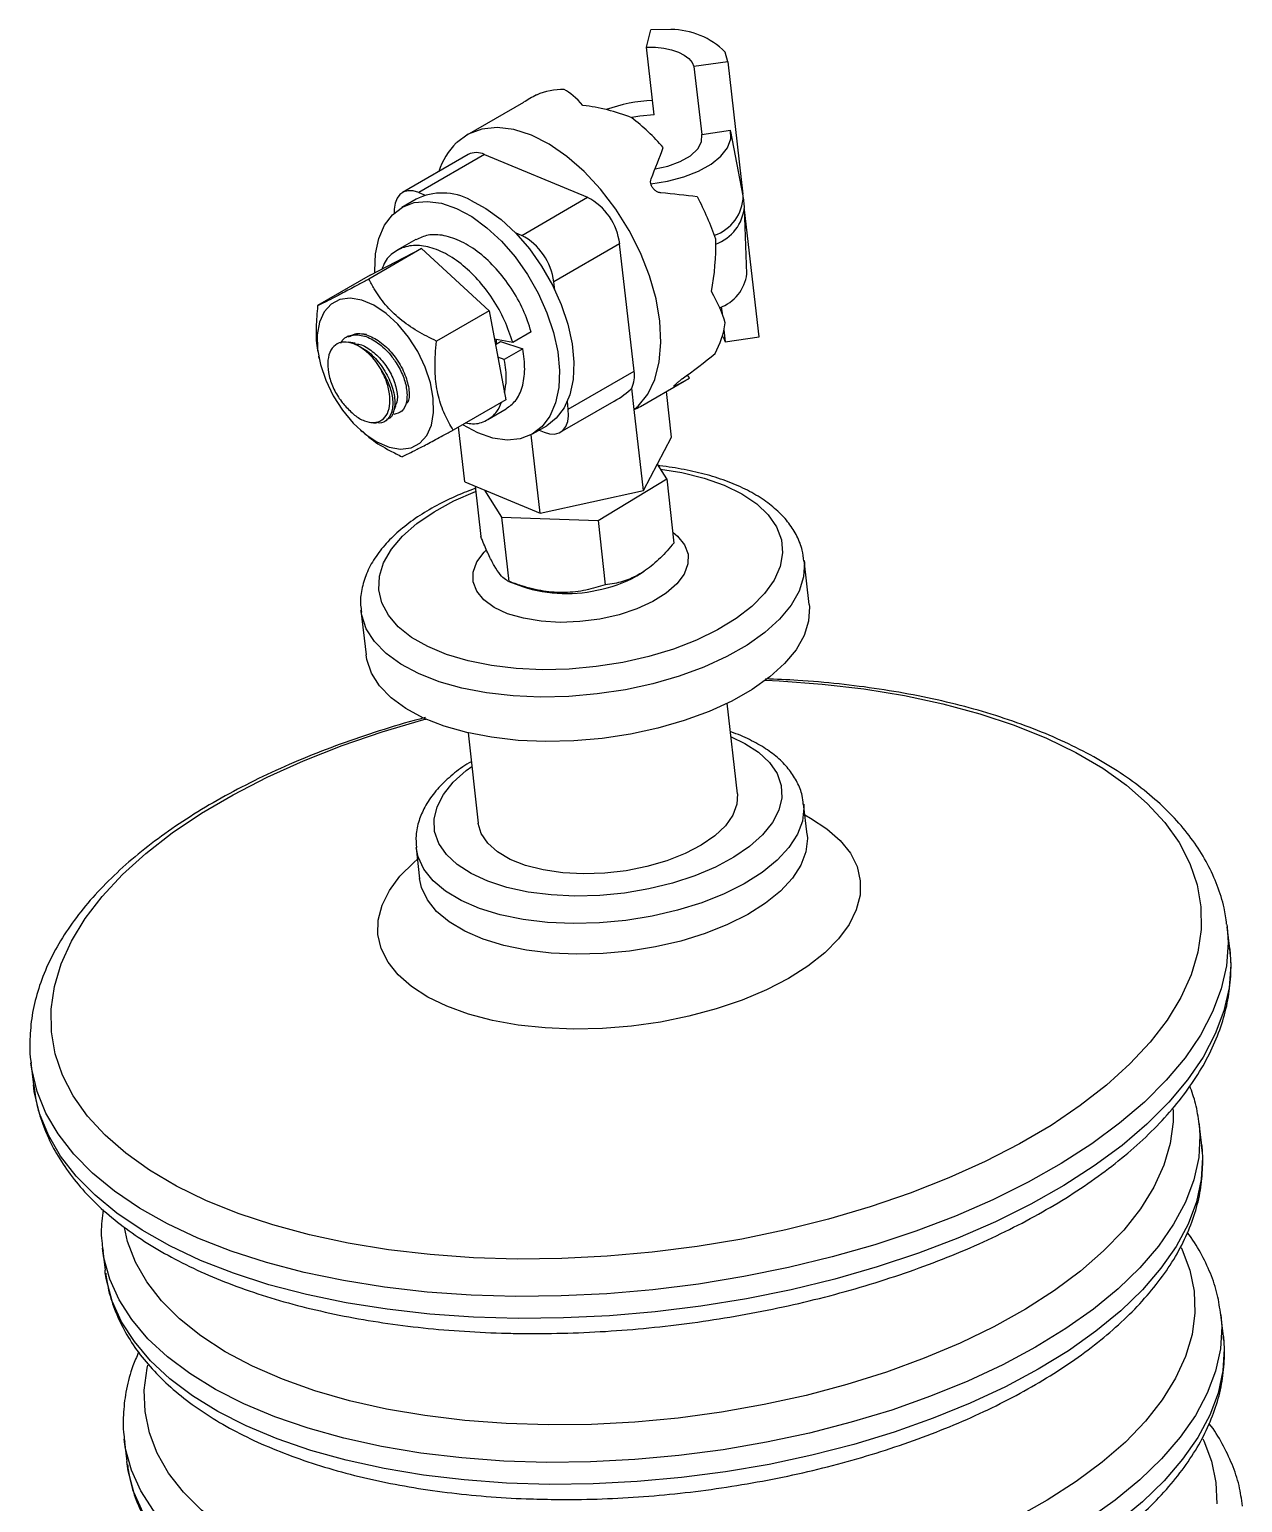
# Model space of a CAD drawing. Header units: millimetres. Extents: x 0 to 6631, y 0 to 4689.
# Drawn here: x 4486.3 to 4606.9, y 2286.3 to 2432.7 of the extents above; entities that cross this region are included whole.
import ezdxf

# ---------------------------------------------------------------- set-up
doc = ezdxf.new("R2010")
doc.units = ezdxf.units.MM
doc.header["$LTSCALE"] = 13
doc.layers.add('几何体', color=7, linetype='Continuous')

msp = doc.modelspace()

# ---------------------------------------------------------------- linework, layer by layer
at = {"layer": '几何体'}
for p, q in [((4547.63, 2430.97), (4548.07, 2432.68)), ((4550.05, 2432.72), (4548.07, 2432.68)), ((4548.4, 2424.22), (4547.63, 2430.97)), ((4555.7, 2429.51), (4552.34, 2429.02)), ((4555.7, 2429.51), (4555.46, 2430.47)), ((4555.7, 2429.51), (4557.2, 2416.33)), ((4552.34, 2429.02), (4553.11, 2422.27)), ((4535.38, 2425.47), (4529.75, 2422.22)), ((4553.11, 2422.27), (4555.98, 2422.69)), ((4557.23, 2416.17), (4556, 2422.57)), ((4529.91, 2420.28), (4523.37, 2416.5)), ((4531.52, 2420.28), (4524.98, 2416.5)), ((4531.52, 2420.28), (4541.76, 2416.03)), ((4524.98, 2416.5), (4525.61, 2416.24)), ((4524.71, 2415.84), (4523.3, 2415.03)), ((4535.22, 2412.25), (4541.76, 2416.03)), ((4557.36, 2415.1), (4557.26, 2416)), ((4557.61, 2408.42), (4557.37, 2414.93)), ((4558.81, 2402.16), (4557.38, 2414.77)), ((4524.68, 2411.83), (4522.84, 2410.77)), ((4534.58, 2412.52), (4535.22, 2412.25)), ((4525.25, 2410.93), (4520.02, 2407.91)), ((4520.16, 2408.28), (4525.25, 2410.93)), ((4525.25, 2410.93), (4531.99, 2404.75)), ((4544.95, 2411.4), (4538.41, 2407.63)), ((4546.39, 2398.74), (4544.95, 2411.4)), ((4520.16, 2408.28), (4514.93, 2405.26)), ((4538.5, 2406.84), (4538.41, 2407.63)), ((4531.99, 2404.75), (4526.76, 2401.73)), ((4531.99, 2404.75), (4533.63, 2395.91)), ((4555.06, 2405.14), (4555.13, 2404.49)), ((4517.96, 2402.22), (4517.76, 2402.1)), ((4534.32, 2401.6), (4532.51, 2401.92)), ((4532.61, 2401.41), (4533.12, 2401.71)), ((4532.68, 2401.89), (4532.69, 2401.46)), ((4533.12, 2401.71), (4535.33, 2400.98)), ((4536.16, 2402.66), (4534.32, 2401.6)), ((4555.32, 2402.85), (4555.45, 2401.67)), ((4555.45, 2401.67), (4558.81, 2402.16)), ((4515.02, 2400.24), (4515.06, 2400.02)), ((4533.49, 2399.92), (4532.85, 2400.13)), ((4535.33, 2400.98), (4533.49, 2399.92)), ((4539.85, 2394.97), (4546.39, 2398.74)), ((4547.04, 2395.25), (4551.38, 2397.75)), ((4550.39, 2397.33), (4550.43, 2397.27)), ((4551.89, 2398.07), (4551.69, 2398.36)), ((4533.63, 2395.91), (4528.4, 2392.89)), ((4539.05, 2392.67), (4544.42, 2395.76)), ((4539.85, 2394.97), (4539.76, 2395.76)), ((4546.4, 2394.95), (4546.16, 2397.06)), ((4550.12, 2392.2), (4549.61, 2396.73)), ((4531.84, 2393.93), (4533.68, 2395)), ((4547.32, 2386.87), (4546.4, 2394.95)), ((4519.18, 2392.88), (4519.35, 2392.74)), ((4521.62, 2393.77), (4521.83, 2393.89)), ((4529.56, 2387.75), (4528.94, 2393.21)), ((4536.3, 2392.51), (4537.71, 2393.33)), ((4536.94, 2392.88), (4537.45, 2392.67)), ((4537.04, 2384.64), (4536.16, 2392.43)), ((4547.32, 2386.87), (4550.12, 2392.2)), ((4549.63, 2388.06), (4548.72, 2389.52)), ((4529.56, 2387.75), (4537.04, 2384.64)), ((4530.58, 2387.33), (4531.15, 2382.32)), ((4531.53, 2386.93), (4533.2, 2384.25)), ((4537.04, 2384.64), (4547.32, 2386.87)), ((4542.81, 2383.92), (4549.63, 2388.06)), ((4549.63, 2388.06), (4550.35, 2381.66)), ((4533.2, 2384.25), (4533.93, 2377.85)), ((4533.2, 2384.25), (4542.81, 2383.92)), ((4542.81, 2383.92), (4543.53, 2377.52)), ((4563.8, 2375.55), (4563.29, 2379.96)), ((4547.11, 2378.68), (4547.39, 2378.86)), ((4533.95, 2377.84), (4535.3, 2377.33)), ((4519.24, 2374.95), (4519.74, 2370.54)), ((4519.25, 2374.83), (4519.24, 2374.95)), ((4556.67, 2356.74), (4555.65, 2365.73)), ((4529.88, 2362.8), (4530.9, 2353.81)), ((4563.59, 2352.68), (4563.24, 2355.74)), ((4524.73, 2351.36), (4525.07, 2348.3)), ((4605.33, 2343.76), (4605.36, 2343.52)), ((4605.61, 2341.33), (4605.36, 2343.52)), ((4486.43, 2329.99), (4486.67, 2327.8)), ((4602.82, 2321.77), (4602.57, 2323.96)), ((4493.54, 2311.57), (4493.79, 2309.37)), ((4493.57, 2311.3), (4493.54, 2311.57)), ((4493.82, 2309.11), (4493.79, 2309.37)), ((4604.98, 2302.78), (4604.73, 2304.97)), ((4495.7, 2292.57), (4495.95, 2290.38)), ((4495.73, 2292.31), (4495.7, 2292.57)), ((4495.98, 2290.12), (4495.95, 2290.38))]:
    msp.add_line(p, q, dxfattribs=at)
at = {"layer": '几何体', "flags": 128}
for points in [[(4547.63, 2430.97), (4548.51, 2430.95), (4549.34, 2430.86), (4550.12, 2430.7), (4550.8, 2430.46), (4551.38, 2430.17), (4551.84, 2429.83), (4552.16, 2429.44), (4552.34, 2429.02)], [(4548.4, 2424.22), (4546.97, 2424.1), (4546.16, 2423.95)], [(4544.56, 2414.86), (4543.06, 2416.83), (4541.44, 2418.59), (4539.72, 2420.09), (4537.95, 2421.31), (4536.18, 2422.21), (4534.44, 2422.76), (4532.79, 2422.97), (4531.26, 2422.81), (4529.89, 2422.3), (4528.72, 2421.44)], [(4548.07, 2417.36), (4549.7, 2417.62), (4551.32, 2418.05), (4552.79, 2418.63), (4554.04, 2419.33), (4555.02, 2420.12), (4555.68, 2420.96), (4556.01, 2421.83), (4555.98, 2422.69)], [(4548.47, 2418.85), (4549.74, 2419.13), (4550.98, 2419.59), (4551.99, 2420.17), (4552.72, 2420.84), (4553.1, 2421.56), (4553.11, 2422.27)], [(4524.98, 2416.5), (4524.44, 2416.66), (4523.93, 2416.68), (4523.49, 2416.56), (4523.11, 2416.31), (4522.82, 2415.93), (4522.63, 2415.44), (4522.55, 2414.85), (4522.55, 2414.48)], [(4520.62, 2408.51), (4520.61, 2408.71), (4520.68, 2410.42), (4521.01, 2411.95), (4521.57, 2413.25), (4522.36, 2414.3), (4523.35, 2415.05), (4524.51, 2415.5), (4525.82, 2415.63), (4527.24, 2415.44), (4528.73, 2414.93)], [(4528.73, 2414.93), (4530.25, 2414.11), (4531.75, 2413.01), (4533.2, 2411.66), (4534.56, 2410.1), (4535.79, 2408.36), (4536.86, 2406.49), (4537.73, 2404.55), (4538.39, 2402.59), (4538.81, 2400.67), (4538.98, 2398.82), (4538.91, 2397.12), (4538.59, 2395.59), (4538.02, 2394.28), (4537.24, 2393.24), (4536.25, 2392.48), (4535.08, 2392.03), (4533.77, 2391.9), (4532.35, 2392.1), (4530.87, 2392.61), (4529.35, 2393.43), (4529.34, 2393.43)], [(4530.14, 2415.74), (4531.66, 2414.93), (4533.17, 2413.83), (4534.62, 2412.48), (4535.98, 2410.91), (4537.2, 2409.17), (4538.27, 2407.31), (4539.14, 2405.37), (4539.8, 2403.41), (4540.22, 2401.48), (4540.4, 2399.64), (4540.32, 2397.93), (4540, 2396.41), (4539.44, 2395.1), (4538.65, 2394.06), (4537.71, 2393.33)], [(4546.79, 2395.28), (4547.74, 2396.46), (4548.45, 2397.93), (4548.89, 2399.66), (4549.06, 2401.6), (4548.96, 2403.71), (4548.57, 2405.93), (4547.92, 2408.22), (4547.02, 2410.5), (4545.89, 2412.74), (4544.56, 2414.86)], [(4524.88, 2400.7), (4523.96, 2402.14), (4522.89, 2403.42), (4521.73, 2404.49), (4520.52, 2405.3), (4519.31, 2405.81), (4518.17, 2406), (4517.14, 2405.86), (4516.26, 2405.4), (4515.57, 2404.64), (4515.11, 2403.61), (4514.89, 2402.36), (4514.92, 2400.94), (4515.2, 2399.42), (4515.73, 2397.85), (4516.47, 2396.31), (4517.39, 2394.87), (4518.46, 2393.58), (4519.62, 2392.52), (4520.83, 2391.71), (4522.04, 2391.2), (4523.18, 2391.01), (4524.22, 2391.14), (4525.09, 2391.6), (4525.78, 2392.36), (4526.24, 2393.39), (4526.46, 2394.64), (4526.43, 2396.06), (4526.15, 2397.59), (4525.62, 2399.16), (4524.88, 2400.7)], [(4555.16, 2402.24), (4555.27, 2402.09), (4555.45, 2401.67)], [(4537.45, 2392.67), (4537.98, 2392.51), (4538.49, 2392.49), (4538.94, 2392.61), (4539.31, 2392.86), (4539.6, 2393.24), (4539.79, 2393.73), (4539.88, 2394.32), (4539.85, 2394.97)], [(4549.03, 2389.01), (4551.13, 2388.67), (4553.35, 2388.12), (4555.36, 2387.41), (4557.11, 2386.55), (4558.58, 2385.56), (4559.73, 2384.46), (4560.55, 2383.26), (4561.03, 2381.99), (4561.14, 2380.68), (4560.9, 2379.33), (4560.31, 2377.98), (4559.37, 2376.65), (4558.1, 2375.37), (4556.53, 2374.16), (4554.69, 2373.03), (4552.6, 2372.02), (4550.31, 2371.13), (4547.85, 2370.39), (4545.27, 2369.8), (4542.61, 2369.38), (4539.93, 2369.14), (4537.27, 2369.07)], [(4537.27, 2369.07), (4534.68, 2369.19), (4532.2, 2369.48), (4529.88, 2369.95), (4527.75, 2370.58), (4525.87, 2371.37), (4524.26, 2372.29), (4522.94, 2373.34), (4521.96, 2374.49), (4521.31, 2375.72), (4521.01, 2377.02), (4521.07, 2378.36), (4521.49, 2379.71), (4522.26, 2381.05), (4523.37, 2382.36), (4524.79, 2383.61), (4526.5, 2384.78), (4528.47, 2385.85), (4530.64, 2386.79)], [(4550.23, 2382.73), (4550.69, 2382.35), (4551.4, 2381.5), (4551.75, 2380.56), (4551.74, 2379.58), (4551.37, 2378.58), (4550.64, 2377.61), (4549.59, 2376.68), (4548.25, 2375.85), (4546.66, 2375.12), (4544.89, 2374.54), (4542.98, 2374.11), (4541.01, 2373.86), (4539.04, 2373.78)], [(4539.04, 2373.78), (4537.14, 2373.89), (4535.38, 2374.18), (4533.8, 2374.64), (4532.48, 2375.26), (4531.45, 2376.01), (4530.74, 2376.87), (4530.39, 2377.8), (4530.4, 2378.78), (4530.77, 2379.78), (4531.5, 2380.75), (4531.66, 2380.92)], [(4563.3, 2379.89), (4563.32, 2379.72), (4563.23, 2378.31), (4562.79, 2376.89), (4561.99, 2375.48), (4560.85, 2374.09), (4559.39, 2372.77), (4557.63, 2371.52), (4555.6, 2370.37), (4553.34, 2369.33), (4550.88, 2368.43), (4548.26, 2367.67), (4545.53, 2367.08), (4542.72, 2366.66), (4539.9, 2366.41), (4537.09, 2366.35)], [(4563.8, 2375.55), (4563.82, 2375.31), (4563.73, 2373.9), (4563.29, 2372.48), (4562.49, 2371.06), (4561.35, 2369.68), (4559.89, 2368.36), (4558.13, 2367.11), (4556.1, 2365.95), (4553.84, 2364.92), (4551.38, 2364.02), (4548.76, 2363.26), (4546.03, 2362.67), (4543.22, 2362.25), (4540.4, 2362), (4537.59, 2361.94)], [(4537.09, 2366.35), (4534.36, 2366.46), (4531.73, 2366.76), (4529.27, 2367.24), (4527, 2367.88), (4524.96, 2368.68), (4523.2, 2369.62), (4521.73, 2370.69), (4520.58, 2371.87), (4519.77, 2373.15), (4519.31, 2374.49), (4519.25, 2374.83)], [(4537.59, 2361.94), (4534.86, 2362.05), (4532.23, 2362.35), (4529.77, 2362.83), (4527.5, 2363.47), (4525.46, 2364.27), (4523.7, 2365.21), (4522.23, 2366.28), (4521.08, 2367.46), (4520.27, 2368.74), (4519.81, 2370.08), (4519.74, 2370.54)], [(4559.45, 2368.02), (4560.8, 2367.96), (4565.08, 2367.65), (4569.24, 2367.17), (4573.26, 2366.51), (4577.1, 2365.69), (4580.75, 2364.7), (4584.18, 2363.56), (4587.38, 2362.27), (4590.32, 2360.84), (4592.98, 2359.27), (4595.35, 2357.58), (4597.41, 2355.78), (4599.15, 2353.88), (4600.57, 2351.88), (4601.64, 2349.81), (4602.37, 2347.68), (4602.75, 2345.49), (4602.78, 2343.26), (4602.45, 2341.01), (4601.78, 2338.75), (4600.75, 2336.49), (4599.39, 2334.25), (4597.7, 2332.04), (4595.68, 2329.88), (4593.36, 2327.77), (4590.74, 2325.74), (4587.84, 2323.78), (4584.69, 2321.93), (4581.29, 2320.18), (4577.67, 2318.55), (4573.85, 2317.04), (4569.86, 2315.68), (4565.73, 2314.45), (4561.46, 2313.39), (4557.1, 2312.48), (4552.67, 2311.74), (4548.19, 2311.16), (4543.7, 2310.76), (4539.22, 2310.54), (4534.78, 2310.49)], [(4534.78, 2310.49), (4530.41, 2310.62), (4526.13, 2310.93), (4521.97, 2311.41), (4517.95, 2312.07), (4514.11, 2312.89), (4510.46, 2313.88), (4507.03, 2315.02), (4503.83, 2316.31), (4500.9, 2317.74), (4498.23, 2319.31), (4495.86, 2321), (4493.8, 2322.8), (4492.06, 2324.7), (4490.64, 2326.7), (4489.57, 2328.77), (4488.84, 2330.9), (4488.46, 2333.09), (4488.43, 2335.32), (4488.76, 2337.57), (4489.44, 2339.83), (4490.46, 2342.09), (4491.82, 2344.33), (4493.52, 2346.54), (4495.53, 2348.7), (4497.85, 2350.81), (4500.47, 2352.84), (4503.37, 2354.8), (4506.53, 2356.65), (4509.92, 2358.4), (4513.54, 2360.03), (4517.36, 2361.54), (4521.35, 2362.9), (4525.49, 2364.13), (4525.67, 2364.17)], [(4556.03, 2362.4), (4557.39, 2361.75), (4558.77, 2360.86), (4559.85, 2359.85), (4560.6, 2358.75), (4561.01, 2357.57), (4561.07, 2356.35), (4560.78, 2355.11), (4560.14, 2353.87), (4559.17, 2352.67), (4557.88, 2351.51), (4556.31, 2350.43), (4554.48, 2349.45), (4552.44, 2348.59), (4550.22, 2347.86), (4547.87, 2347.28), (4545.43, 2346.87), (4542.97, 2346.63), (4540.51, 2346.57)], [(4540.51, 2346.57), (4538.13, 2346.68), (4535.86, 2346.96), (4533.75, 2347.42), (4531.85, 2348.04), (4530.19, 2348.8), (4528.8, 2349.7), (4527.73, 2350.7), (4526.97, 2351.81), (4526.56, 2352.98), (4526.51, 2354.2), (4526.8, 2355.44), (4527.44, 2356.68), (4528.41, 2357.89), (4529.69, 2359.04), (4530.26, 2359.46)], [(4556.67, 2356.74), (4556.62, 2355.69), (4556.22, 2354.62), (4555.47, 2353.56), (4554.41, 2352.55), (4553.06, 2351.62), (4551.46, 2350.79), (4549.64, 2350.07), (4547.67, 2349.5), (4545.59, 2349.09), (4543.47, 2348.85), (4541.35, 2348.78)], [(4563.25, 2355.71), (4563.27, 2355.35), (4563.13, 2354.03), (4562.63, 2352.71), (4561.79, 2351.4), (4560.61, 2350.13), (4559.12, 2348.92), (4557.35, 2347.8), (4555.34, 2346.79), (4553.11, 2345.9), (4550.71, 2345.16), (4548.18, 2344.57), (4545.58, 2344.15), (4542.95, 2343.9), (4540.33, 2343.84)], [(4563.37, 2354.63), (4563.94, 2354.32), (4565.56, 2353.27), (4566.89, 2352.11), (4567.89, 2350.84), (4568.56, 2349.5), (4568.88, 2348.1), (4568.86, 2346.66), (4568.48, 2345.2), (4567.76, 2343.74), (4566.71, 2342.31), (4565.34, 2340.93), (4563.67, 2339.61), (4561.73, 2338.37), (4559.54, 2337.24), (4557.14, 2336.23), (4554.56, 2335.35), (4551.84, 2334.62), (4549.02, 2334.05), (4546.14, 2333.64), (4543.24, 2333.4), (4540.37, 2333.34)], [(4541.35, 2348.78), (4539.29, 2348.89), (4537.36, 2349.17), (4535.61, 2349.62), (4534.08, 2350.22), (4532.81, 2350.97), (4531.84, 2351.82), (4531.2, 2352.78), (4530.9, 2353.8), (4530.9, 2353.81)], [(4563.59, 2352.67), (4563.62, 2352.29), (4563.48, 2350.97), (4562.98, 2349.65), (4562.13, 2348.34), (4560.96, 2347.07), (4559.47, 2345.86), (4557.7, 2344.74), (4555.68, 2343.73), (4553.45, 2342.85), (4551.05, 2342.1), (4548.53, 2341.51), (4545.93, 2341.09), (4543.3, 2340.85), (4540.68, 2340.78)], [(4540.37, 2333.34), (4537.56, 2333.46), (4534.86, 2333.75), (4532.3, 2334.21), (4529.93, 2334.83), (4527.78, 2335.61), (4525.88, 2336.53), (4524.25, 2337.58), (4522.93, 2338.75), (4521.93, 2340.01), (4521.26, 2341.35), (4520.93, 2342.75), (4520.96, 2344.19), (4521.34, 2345.65), (4522.06, 2347.11), (4523.11, 2348.54), (4524.48, 2349.92), (4524.85, 2350.25)], [(4540.33, 2343.84), (4537.79, 2343.95), (4535.36, 2344.25), (4533.09, 2344.72), (4531.03, 2345.35), (4529.2, 2346.13), (4527.65, 2347.05), (4526.41, 2348.1), (4525.49, 2349.24), (4524.92, 2350.47), (4524.72, 2351.4)], [(4540.68, 2340.78), (4538.14, 2340.9), (4535.71, 2341.19), (4533.44, 2341.66), (4531.37, 2342.29), (4529.55, 2343.08), (4528, 2344), (4526.75, 2345.04), (4525.84, 2346.19), (4525.26, 2347.41), (4525.07, 2348.32)], [(4605.36, 2343.52), (4605.46, 2341.91), (4605.29, 2339.64), (4604.77, 2337.34), (4603.91, 2335.05), (4602.7, 2332.76), (4601.16, 2330.5), (4599.3, 2328.27), (4597.13, 2326.09), (4594.65, 2323.98), (4591.89, 2321.94), (4588.86, 2319.99), (4585.58, 2318.13), (4582.06, 2316.39), (4578.33, 2314.76), (4574.41, 2313.27), (4570.32, 2311.91), (4566.09, 2310.7), (4561.75, 2309.64), (4557.3, 2308.74), (4552.8, 2308), (4548.25, 2307.43), (4543.68, 2307.04), (4539.13, 2306.82), (4534.62, 2306.77)], [(4605.61, 2341.33), (4605.71, 2339.72), (4605.54, 2337.45), (4605.02, 2335.15), (4604.15, 2332.86), (4602.95, 2330.57), (4601.41, 2328.31), (4599.55, 2326.08), (4597.38, 2323.9), (4594.9, 2321.79), (4592.14, 2319.75), (4589.11, 2317.8), (4585.82, 2315.94), (4582.31, 2314.2), (4578.58, 2312.57), (4574.66, 2311.08), (4570.57, 2309.72), (4566.34, 2308.5), (4561.99, 2307.44), (4557.55, 2306.54), (4553.04, 2305.81), (4548.5, 2305.24), (4543.93, 2304.85), (4539.38, 2304.63), (4534.87, 2304.58)], [(4534.62, 2306.77), (4530.18, 2306.9), (4525.83, 2307.21), (4521.59, 2307.69), (4517.5, 2308.34), (4513.58, 2309.16), (4509.84, 2310.13), (4506.32, 2311.27), (4503.03, 2312.55), (4499.99, 2313.98), (4497.22, 2315.54), (4494.73, 2317.23), (4492.55, 2319.03), (4490.68, 2320.93), (4489.13, 2322.93), (4487.92, 2325), (4487.04, 2327.15), (4486.51, 2329.35), (4486.43, 2329.96)], [(4534.87, 2304.58), (4530.43, 2304.71), (4526.08, 2305.02), (4521.84, 2305.5), (4517.75, 2306.15), (4513.83, 2306.96), (4510.09, 2307.94), (4506.57, 2309.08), (4503.28, 2310.36), (4500.24, 2311.79), (4497.47, 2313.35), (4494.98, 2315.04), (4492.8, 2316.83), (4490.93, 2318.74), (4489.38, 2320.73), (4488.16, 2322.81), (4487.29, 2324.96), (4486.76, 2327.16), (4486.67, 2327.8)], [(4599.99, 2325.37), (4599.99, 2324.14), (4599.7, 2321.98), (4599.06, 2319.81), (4598.07, 2317.64), (4596.74, 2315.48), (4595.07, 2313.36), (4593.07, 2311.29), (4590.77, 2309.28), (4588.17, 2307.35), (4585.3, 2305.5), (4582.17, 2303.76), (4578.81, 2302.12), (4575.24, 2300.62), (4571.47, 2299.24), (4567.55, 2298.01), (4563.49, 2296.93), (4559.32, 2296.02), (4555.07, 2295.26), (4550.78, 2294.68), (4546.46, 2294.28), (4542.15, 2294.05), (4537.88, 2294)], [(4602.57, 2323.93), (4602.65, 2322.76), (4602.52, 2320.57), (4602.04, 2318.36), (4601.21, 2316.14), (4600.03, 2313.94), (4598.52, 2311.76), (4596.67, 2309.62), (4594.52, 2307.54), (4592.06, 2305.52), (4589.32, 2303.58), (4586.31, 2301.73), (4583.05, 2299.98), (4579.56, 2298.35), (4575.87, 2296.85), (4572, 2295.48), (4567.98, 2294.26), (4563.82, 2293.19), (4559.56, 2292.28), (4555.23, 2291.53), (4550.85, 2290.95), (4546.46, 2290.55), (4542.07, 2290.33), (4537.72, 2290.28)], [(4602.82, 2321.77), (4602.9, 2320.57), (4602.77, 2318.38), (4602.29, 2316.17), (4601.46, 2313.95), (4600.28, 2311.75), (4598.77, 2309.57), (4596.92, 2307.43), (4594.77, 2305.35), (4592.31, 2303.33), (4589.57, 2301.38), (4586.56, 2299.54), (4583.3, 2297.79), (4579.81, 2296.16), (4576.12, 2294.66), (4572.25, 2293.29), (4568.23, 2292.07), (4564.07, 2291), (4559.81, 2290.08), (4555.48, 2289.34), (4551.1, 2288.76), (4546.71, 2288.36), (4542.32, 2288.13), (4537.97, 2288.09)], [(4537.88, 2294), (4533.68, 2294.13), (4529.57, 2294.44), (4525.59, 2294.92), (4521.76, 2295.58), (4518.11, 2296.41), (4514.66, 2297.4), (4511.43, 2298.55), (4508.46, 2299.85), (4505.75, 2301.28), (4503.33, 2302.85), (4501.21, 2304.53), (4499.42, 2306.33), (4497.95, 2308.21), (4496.82, 2310.19), (4496.04, 2312.22), (4495.72, 2313.61)], [(4537.72, 2290.28), (4533.44, 2290.41), (4529.26, 2290.72), (4525.19, 2291.2), (4521.28, 2291.86), (4517.54, 2292.68), (4513.99, 2293.67), (4510.67, 2294.81), (4507.59, 2296.1), (4504.77, 2297.53), (4502.23, 2299.1), (4499.99, 2300.78), (4498.06, 2302.57), (4496.46, 2304.47), (4495.19, 2306.45), (4494.26, 2308.5), (4493.68, 2310.61), (4493.57, 2311.3)], [(4600.78, 2311.62), (4600.87, 2311.42), (4601.65, 2309.38), (4602.08, 2307.28), (4602.15, 2305.15), (4601.86, 2302.99), (4601.22, 2300.81), (4600.23, 2298.64), (4598.89, 2296.49), (4597.23, 2294.37), (4595.23, 2292.3), (4592.93, 2290.29), (4590.33, 2288.36), (4587.46, 2286.51), (4584.33, 2284.76)], [(4537.97, 2288.09), (4533.69, 2288.22), (4529.51, 2288.53), (4525.44, 2289.01), (4521.53, 2289.66), (4517.78, 2290.49), (4514.24, 2291.47), (4510.92, 2292.62), (4507.84, 2293.91), (4505.02, 2295.34), (4502.48, 2296.9), (4500.24, 2298.59), (4498.31, 2300.38), (4496.71, 2302.28), (4495.44, 2304.26), (4494.51, 2306.31), (4493.93, 2308.42), (4493.82, 2309.11)], [(4604.73, 2304.94), (4604.81, 2303.77), (4604.68, 2301.57), (4604.2, 2299.36), (4603.37, 2297.15), (4602.19, 2294.95), (4600.68, 2292.77), (4598.83, 2290.63), (4596.68, 2288.54), (4594.22, 2286.52), (4591.48, 2284.58), (4588.47, 2282.73), (4585.21, 2280.99), (4581.72, 2279.36), (4578.03, 2277.86), (4574.16, 2276.49), (4570.14, 2275.27), (4565.98, 2274.2), (4561.72, 2273.28), (4557.39, 2272.54), (4553.01, 2271.96), (4548.62, 2271.56), (4544.23, 2271.33), (4539.88, 2271.29)], [(4604.98, 2302.78), (4605.06, 2301.57), (4604.93, 2299.38), (4604.45, 2297.17), (4603.62, 2294.96), (4602.44, 2292.76), (4600.92, 2290.58), (4599.08, 2288.44), (4596.93, 2286.35), (4594.47, 2284.33), (4591.73, 2282.39), (4588.72, 2280.54), (4585.46, 2278.8), (4581.97, 2277.17), (4578.28, 2275.67), (4574.41, 2274.3), (4570.38, 2273.08), (4566.23, 2272), (4561.97, 2271.09), (4557.64, 2270.35), (4553.26, 2269.77), (4548.87, 2269.37), (4544.48, 2269.14), (4540.13, 2269.1)], [(4540.04, 2275.01), (4535.84, 2275.14), (4531.73, 2275.45), (4527.75, 2275.93), (4523.92, 2276.59), (4520.27, 2277.42), (4516.82, 2278.41), (4513.59, 2279.56), (4510.62, 2280.86), (4507.91, 2282.29), (4505.49, 2283.86), (4503.37, 2285.54), (4501.58, 2287.33), (4500.11, 2289.22), (4498.98, 2291.19), (4498.2, 2293.23), (4497.77, 2295.33), (4497.7, 2297.46), (4497.99, 2299.63), (4498.06, 2299.95)], [(4539.88, 2271.29), (4535.6, 2271.42), (4531.42, 2271.72), (4527.35, 2272.21), (4523.44, 2272.86), (4519.7, 2273.69), (4516.15, 2274.67), (4512.83, 2275.82), (4509.75, 2277.11), (4506.93, 2278.54), (4504.39, 2280.1), (4502.15, 2281.79), (4500.22, 2283.58), (4498.62, 2285.48), (4497.35, 2287.45), (4496.42, 2289.51), (4495.84, 2291.62), (4495.73, 2292.31)], [(4602.94, 2292.62), (4603.03, 2292.43), (4603.81, 2290.39), (4604.24, 2288.29), (4604.31, 2286.16)], [(4540.13, 2269.1), (4535.85, 2269.23), (4531.67, 2269.53), (4527.6, 2270.02), (4523.69, 2270.67), (4519.94, 2271.5), (4516.4, 2272.48), (4513.08, 2273.63), (4510, 2274.92), (4507.18, 2276.35), (4504.64, 2277.91), (4502.4, 2279.6), (4500.47, 2281.39), (4498.87, 2283.28), (4497.6, 2285.26), (4496.67, 2287.32), (4496.09, 2289.43), (4495.98, 2290.12)]]:
    msp.add_lwpolyline(points, dxfattribs=at)
at = {"layer": '几何体'}
for centre, radius, start, end in [((4549.96, 2424.87), 7.85, 45.5459, 89.3776), ((4539.19, 2420.74), 6, 87.6854, 114.5484), ((4549.01, 2409.58), 16.1, 92.7526, 109.5646), ((4532.62, 2406.54), 22.05, 40.8882, 52.1335), ((4533.79, 2416.41), 7.15, 135.2297, 162.2067), ((4530.71, 2418.72), 1.76, 62.6965, 117.1198), ((4527.33, 2410.58), 5.88, 61.4435, 116.4708), ((4553.01, 2416.26), 4.23, 288.8241, 358.7436), ((4538.97, 2410.68), 6.03, 6.8756, 62.4028), ((4529.32, 2403.41), 26.57, 18.5288, 28.4574), ((4553.06, 2415.44), 4.31, 289.7019, 355.5035), ((4532.42, 2406.9), 6.03, 6.8756, 62.4028), ((4553.49, 2408.96), 4.15, 289.7942, 352.5144), ((4546.53, 2404.82), 9.01, 331.417, 351.8719), ((4515.86, 2395.98), 6.12, 28.5876, 64.1118), ((4543.45, 2398.29), 2.98, 335.6114, 8.8005), ((4542.96, 2399.29), 5.54, 308.4302, 313.7017), ((4540.72, 2388.74), 11.92, 281.9541, 302.4105), ((4539.68, 2390.75), 14.11, 251.9077, 284.3973)]:
    msp.add_arc(centre, radius, start, end, dxfattribs=at)
for centre, major_axis, ratio, start_param, end_param in [((4542.88, 2411.32), (-4.87, 15.62), 0.292223, 5.70309, 6.007783), ((4540.76, 2410.1), (25.72, 17.31), 0.512731, 1.388498, 1.437407), ((4542.88, 2411.32), (14.64, -8.47), 0.759471, 1.77856, 2.083252), ((4540.76, 2410.1), (11.49, 24.78), 0.13308, 5.0926, 5.227597), ((4540.76, 2410.1), (28.71, -0.62), 0.238058, 1.14792, 1.282917), ((4542.88, 2411.32), (-0.01, 17.21), 0.676153, 4.438474, 4.743167), ((4542.88, 2411.32), (12.25, -11.3), 0.343578, 0.513757, 0.81845), ((4540.76, 2410.1), (25.72, 17.31), 0.512731, 4.772327, 4.907324), ((4540.76, 2410.1), (13.24, -10.05), 0.713312, 5.905688, 6.040685), ((4539.47, 2397.53), (7.67, 1.85), 0.438977, 5.303511, 5.658462), ((4550.83, 2415.91), (5.84, 21.06), 0.295937, 3.348746, 3.433984)]:
    msp.add_ellipse(centre, major_axis=major_axis, ratio=ratio, start_param=start_param, end_param=end_param, dxfattribs=at)
for points, knots in [([(4549.05, 2416.47), (4548.95, 2416.49), (4548.75, 2416.53), (4548.46, 2416.71), (4548.23, 2416.96), (4548.08, 2417.26), (4548.01, 2417.58), (4548.06, 2417.77), (4548.08, 2417.87)], [0, 0, 0, 0, 0.163826, 0.327654, 0.491393, 0.654851, 0.818278, 1, 1, 1, 1]), ([(4536.16, 2402.66), (4535.92, 2403.4), (4535.43, 2404.87), (4534.21, 2407.03), (4532.72, 2408.96), (4531.03, 2410.56), (4529.24, 2411.7), (4527.49, 2412.3), (4525.91, 2412.38), (4525.09, 2411.98), (4524.7, 2411.79)], [0, 0, 0, 0, 0.126305, 0.254717, 0.381022, 0.507327, 0.635739, 0.762043, 0.888348, 1, 1, 1, 1]), ([(4534.32, 2401.6), (4534.08, 2402.33), (4533.59, 2403.81), (4532.37, 2405.97), (4530.88, 2407.9), (4529.19, 2409.49), (4527.41, 2410.63), (4525.65, 2411.24), (4524.02, 2411.29), (4522.64, 2410.74), (4521.71, 2409.91), (4521.41, 2409.13), (4521.31, 2408.87)], [0, 0, 0, 0, 0.104882, 0.211515, 0.316397, 0.42128, 0.527912, 0.632794, 0.737677, 0.844309, 0.949192, 1, 1, 1, 1]), ([(4520.02, 2407.91), (4519.68, 2407.72), (4518.82, 2407.26), (4517.56, 2406.59), (4516.4, 2405.98), (4515.58, 2405.56), (4515.16, 2405.36), (4514.97, 2405.28), (4514.93, 2405.26)], [0, 0, 0, 0, 0.136843, 0.346229, 0.555177, 0.749713, 0.944655, 1, 1, 1, 1]), ([(4526.76, 2401.73), (4526.11, 2402.05), (4524.81, 2402.7), (4523.07, 2403.91), (4521.61, 2405.34), (4520.65, 2406.7), (4520.19, 2407.58), (4520.02, 2407.91)], [0, 0, 0, 0, 0.213245, 0.431498, 0.645486, 0.868042, 1, 1, 1, 1]), ([(4514.93, 2405.26), (4514.87, 2404.55), (4514.74, 2403.12), (4514.78, 2401.41), (4515, 2400.5), (4515.06, 2400.25)], [0, 0, 0, 0, 0.410616, 0.830877, 1, 1, 1, 1]), ([(4518.53, 2401.48), (4518.18, 2401.57), (4517.49, 2401.74), (4516.65, 2401.41), (4516.09, 2400.67), (4515.87, 2399.58), (4516.02, 2398.29), (4516.51, 2396.95), (4517.11, 2395.94), (4517.54, 2395.45), (4517.66, 2395.3)], [0, 0, 0, 0, 0.138629, 0.277262, 0.415489, 0.550448, 0.684398, 0.815699, 0.945367, 1, 1, 1, 1]), ([(4517.23, 2401.54), (4517.29, 2401.65), (4517.55, 2402.13), (4518.44, 2402.42), (4519.72, 2402.29), (4521.11, 2401.5), (4522.08, 2400.52), (4522.83, 2399.47), (4523.41, 2398.41), (4523.83, 2396.99), (4523.84, 2395.67), (4523.4, 2394.68), (4522.79, 2394.52), (4522.5, 2394.44)], [0, 0, 0, 0, 0.033694, 0.141372, 0.249653, 0.357935, 0.465613, 0.500352, 0.591606, 0.682652, 0.790533, 0.899147, 1, 1, 1, 1]), ([(4518.67, 2401.52), (4518.56, 2401.54), (4518.33, 2401.57), (4518.1, 2401.61), (4517.99, 2401.62)], [0, 0, 0, 0, 0.499992, 1, 1, 1, 1]), ([(4518, 2402.15), (4518.21, 2402.27), (4518.75, 2402.59), (4519.94, 2402.39), (4521.31, 2401.63), (4522.57, 2400.35), (4523.52, 2398.78), (4524.01, 2397.2), (4524.1, 2396.03), (4523.86, 2395.62), (4523.8, 2395.52)], [0, 0, 0, 0, 0.091937, 0.235022, 0.378106, 0.520393, 0.663918, 0.806472, 0.949027, 1, 1, 1, 1]), ([(4518.53, 2401.48), (4518.99, 2401.27), (4519.9, 2400.83), (4521.15, 2399.52), (4522.1, 2397.98), (4522.62, 2396.36), (4522.62, 2394.99), (4522.3, 2394.13), (4521.9, 2393.99), (4521.79, 2393.96)], [0, 0, 0, 0, 0.157603, 0.314328, 0.472415, 0.629434, 0.786454, 0.944541, 1, 1, 1, 1]), ([(4519.78, 2402.38), (4519.77, 2402.38), (4519.64, 2402.4), (4519.51, 2402.42), (4519.4, 2402.44)], [0, 0, 0, 0, 0.101227, 1, 1, 1, 1]), ([(4528.4, 2392.89), (4528.11, 2393.4), (4527.52, 2394.41), (4526.89, 2396.21), (4526.58, 2398.24), (4526.59, 2400.11), (4526.71, 2401.29), (4526.76, 2401.73)], [0, 0, 0, 0, 0.213245, 0.431498, 0.645486, 0.868042, 1, 1, 1, 1]), ([(4518.69, 2401.45), (4518.84, 2401.44), (4519.37, 2401.41), (4520.39, 2400.77), (4521.51, 2399.67), (4522.38, 2398.26), (4522.83, 2396.85), (4522.91, 2395.8), (4522.7, 2395.45), (4522.65, 2395.35)], [0, 0, 0, 0, 0.069235, 0.243164, 0.416122, 0.590587, 0.76387, 0.937154, 1, 1, 1, 1]), ([(4533.66, 2395.02), (4533.99, 2395.25), (4534.69, 2395.74), (4535.32, 2397.11), (4535.61, 2398.88), (4535.42, 2400.28), (4535.33, 2400.98)], [0, 0, 0, 0, 0.227289, 0.483435, 0.743854, 1, 1, 1, 1]), ([(4517.66, 2395.3), (4517.97, 2394.98), (4518.57, 2394.32), (4519.59, 2393.75), (4520.54, 2393.57), (4521.35, 2393.83), (4521.92, 2394.5), (4522.17, 2395.53), (4522.07, 2396.81), (4521.71, 2397.99), (4521.36, 2398.67), (4521.23, 2398.9)], [0, 0, 0, 0, 0.1132598, 0.2265151, 0.3402251, 0.4563773, 0.5733069, 0.6923549, 0.8125102, 0.9344526, 1, 1, 1, 1]), ([(4521.23, 2398.9), (4521.49, 2398.47), (4522, 2397.6), (4522.41, 2396.17), (4522.43, 2394.84), (4521.95, 2393.91), (4521.32, 2393.5), (4520.85, 2393.63), (4520.76, 2393.66)], [0, 0, 0, 0, 0.170903, 0.341415, 0.543456, 0.746871, 0.948533, 1, 1, 1, 1]), ([(4533.5, 2396.63), (4533.58, 2397.04), (4533.78, 2398.01), (4533.6, 2399.21), (4533.49, 2399.92)], [0, 0, 0, 0, 0.415904, 1, 1, 1, 1]), ([(4550.43, 2397.27), (4550.39, 2397.26), (4550.32, 2397.23), (4550.34, 2397.28), (4550.44, 2397.39), (4550.62, 2397.55), (4550.86, 2397.75), (4551.05, 2397.89), (4551.15, 2397.97)], [0, 0, 0, 0, 0.163826, 0.327654, 0.491393, 0.654851, 0.818278, 1, 1, 1, 1]), ([(4529.66, 2393.62), (4529.89, 2393.58), (4530.66, 2393.43), (4531.73, 2393.8), (4532.73, 2394.53), (4533.07, 2395.34), (4533.21, 2395.67)], [0, 0, 0, 0, 0.1376914, 0.4626746, 0.7823247, 1, 1, 1, 1]), ([(4522.44, 2394.64), (4522.48, 2394.75), (4522.57, 2394.97), (4522.65, 2395.18), (4522.69, 2395.29)], [0, 0, 0, 0, 0.5000067, 1, 1, 1, 1]), ([(4519.38, 2392.77), (4519.66, 2392.51), (4520.47, 2391.78), (4521.85, 2390.97), (4522.92, 2390.44), (4523.32, 2390.24)], [0, 0, 0, 0, 0.257122, 0.723484, 1, 1, 1, 1]), ([(4520.23, 2393.65), (4520.28, 2393.64), (4520.46, 2393.63), (4520.64, 2393.61), (4520.77, 2393.6)], [0, 0, 0, 0, 0.28847, 1, 1, 1, 1]), ([(4523.32, 2390.24), (4523.36, 2390.26), (4523.54, 2390.34), (4523.97, 2390.55), (4524.78, 2390.96), (4525.94, 2391.57), (4527.2, 2392.24), (4528.06, 2392.71), (4528.4, 2392.89)], [0, 0, 0, 0, 0.055345, 0.250287, 0.444823, 0.653771, 0.863157, 1, 1, 1, 1]), ([(4563.27, 2379.87), (4563.23, 2380.23), (4563.13, 2381.09), (4562.62, 2382.36), (4561.81, 2383.66), (4560.71, 2384.86), (4559.33, 2385.96), (4557.68, 2386.94), (4555.78, 2387.77), (4553.68, 2388.47), (4551.39, 2388.98), (4549.75, 2389.26), (4548.87, 2389.33), (4548.83, 2389.33)], [0, 0, 0, 0, 0.070893, 0.165564, 0.261104, 0.359534, 0.461675, 0.566937, 0.67391, 0.781255, 0.888265, 0.994816, 1, 1, 1, 1]), ([(4530.6, 2387.1), (4530.02, 2386.88), (4528.66, 2386.36), (4526.74, 2385.41), (4524.82, 2384.27), (4523.14, 2383.01), (4521.71, 2381.64), (4520.56, 2380.17), (4519.74, 2378.64), (4519.28, 2377.07), (4519.13, 2375.77), (4519.26, 2375.03), (4519.3, 2374.8)], [0, 0, 0, 0, 0.083318, 0.192706, 0.302721, 0.413453, 0.524832, 0.63613, 0.745741, 0.851748, 0.953305, 1, 1, 1, 1]), ([(4533.93, 2377.85), (4533.83, 2377.9), (4533.56, 2378.03), (4533.08, 2378.49), (4532.51, 2379.33), (4531.91, 2380.51), (4531.46, 2381.55), (4531.2, 2382.18), (4531.15, 2382.32)], [0, 0, 0, 0, 0.136843, 0.346229, 0.555177, 0.749713, 0.944655, 1, 1, 1, 1]), ([(4550.35, 2381.66), (4549.91, 2381.15), (4549.02, 2380.13), (4547.55, 2378.9), (4546, 2378.04), (4544.65, 2377.65), (4543.84, 2377.56), (4543.53, 2377.52)], [0, 0, 0, 0, 0.213245, 0.431498, 0.645486, 0.868042, 1, 1, 1, 1]), ([(4543.53, 2377.52), (4542.9, 2377.32), (4541.62, 2376.92), (4539.54, 2376.68), (4537.36, 2376.83), (4535.48, 2377.29), (4534.35, 2377.7), (4533.93, 2377.85)], [0, 0, 0, 0, 0.213245, 0.431498, 0.645486, 0.868042, 1, 1, 1, 1]), ([(4605.3, 2343.79), (4605.22, 2344.33), (4605.05, 2345.63), (4604.41, 2347.63), (4603.44, 2349.78), (4602.16, 2351.85), (4600.59, 2353.85), (4598.72, 2355.75), (4596.56, 2357.56), (4594.12, 2359.25), (4591.42, 2360.81), (4588.48, 2362.24), (4585.31, 2363.53), (4581.94, 2364.67), (4578.38, 2365.66), (4574.65, 2366.49), (4570.78, 2367.17), (4566.78, 2367.68), (4563, 2368.02), (4560.52, 2368.12), (4559.44, 2368.16)], [0, 0, 0, 0, 0.038419, 0.092621, 0.147048, 0.202057, 0.25787, 0.314544, 0.371983, 0.429997, 0.48837, 0.54692, 0.605504, 0.664037, 0.722485, 0.780837, 0.839096, 0.897269, 0.955369, 1, 1, 1, 1]), ([(4525.64, 2364.31), (4525.27, 2364.22), (4523.53, 2363.78), (4520.54, 2362.84), (4516.68, 2361.52), (4512.98, 2360.05), (4509.45, 2358.47), (4506.11, 2356.76), (4502.97, 2354.95), (4500.05, 2353.03), (4497.37, 2351.01), (4494.94, 2348.91), (4492.78, 2346.72), (4490.9, 2344.46), (4489.33, 2342.14), (4488.07, 2339.78), (4487.15, 2337.39), (4486.54, 2335), (4486.3, 2332.64), (4486.28, 2330.95), (4486.43, 2330.07), (4486.45, 2329.95)], [0, 0, 0, 0, 0.015672, 0.073253, 0.130892, 0.188601, 0.246394, 0.304286, 0.362289, 0.42041, 0.478648, 0.536986, 0.595374, 0.653686, 0.711755, 0.769358, 0.826253, 0.882262, 0.937352, 0.99168, 1, 1, 1, 1]), ([(4563.21, 2355.7), (4563.18, 2355.99), (4563.11, 2356.74), (4562.64, 2357.89), (4561.87, 2359.12), (4560.81, 2360.24), (4559.49, 2361.26), (4557.88, 2362.14), (4556.69, 2362.68), (4555.99, 2362.89), (4555.97, 2362.89)], [0, 0, 0, 0, 0.088481, 0.230166, 0.372906, 0.520422, 0.674369, 0.833777, 0.996049, 1, 1, 1, 1]), ([(4530.21, 2359.93), (4529.92, 2359.76), (4529.03, 2359.22), (4527.78, 2358.19), (4526.5, 2356.87), (4525.57, 2355.49), (4524.96, 2354.06), (4524.65, 2352.7), (4524.72, 2351.81), (4524.75, 2351.41)], [0, 0, 0, 0, 0.080137, 0.246335, 0.413606, 0.579793, 0.724303, 0.878924, 1, 1, 1, 1]), ([(4486.7, 2327.76), (4486.79, 2327.12), (4486.98, 2325.72), (4487.66, 2323.62), (4488.64, 2321.47), (4489.93, 2319.39), (4491.51, 2317.4), (4493.39, 2315.5), (4495.56, 2313.7), (4498.01, 2312.02), (4500.72, 2310.46), (4503.67, 2309.03), (4506.85, 2307.75), (4510.23, 2306.61), (4513.79, 2305.63), (4517.53, 2304.8), (4521.4, 2304.13), (4525.4, 2303.62), (4529.51, 2303.28), (4532.87, 2303.13), (4535.59, 2303.08), (4538.32, 2303.08), (4541.94, 2303.19), (4546.25, 2303.47), (4550.57, 2303.92), (4554.86, 2304.52), (4559.11, 2305.28), (4563.29, 2306.18), (4567.38, 2307.23), (4571.36, 2308.43), (4575.22, 2309.75), (4578.92, 2311.21), (4582.46, 2312.79), (4585.81, 2314.49), (4588.96, 2316.3), (4591.88, 2318.22), (4594.57, 2320.23), (4597.01, 2322.34), (4599.18, 2324.52), (4601.07, 2326.78), (4602.65, 2329.1), (4603.92, 2331.46), (4604.86, 2333.84), (4605.48, 2336.23), (4605.74, 2338.6), (4605.76, 2340.34), (4605.6, 2341.27), (4605.57, 2341.44)], [0, 0, 0, 0, 0.018541, 0.040432, 0.06242, 0.084647, 0.107201, 0.130103, 0.153311, 0.176748, 0.200327, 0.223975, 0.247635, 0.271273, 0.294877, 0.318443, 0.341971, 0.365464, 0.388927, 0.412366, 0.421721, 0.434066, 0.457467, 0.480863, 0.504254, 0.527644, 0.551037, 0.574438, 0.597852, 0.621283, 0.644737, 0.66822, 0.691736, 0.715293, 0.738895, 0.762544, 0.786241, 0.80998, 0.83374, 0.857472, 0.881107, 0.904556, 0.927721, 0.950527, 0.972958, 0.995075, 1, 1, 1, 1]), ([(4602.56, 2323.92), (4602.47, 2324.6), (4602.3, 2325.89), (4601.85, 2327.12), (4601.64, 2327.7)], [0, 0, 0, 0, 0.528166, 1, 1, 1, 1]), ([(4538.51, 2286.59), (4539.22, 2286.59), (4541.3, 2286.58), (4544.76, 2286.7), (4548.89, 2286.98), (4553.02, 2287.43), (4557.12, 2288.04), (4561.17, 2288.79), (4565.16, 2289.7), (4569.04, 2290.75), (4572.81, 2291.94), (4576.44, 2293.27), (4579.92, 2294.72), (4583.22, 2296.3), (4586.33, 2297.99), (4589.22, 2299.79), (4591.89, 2301.69), (4594.3, 2303.69), (4596.46, 2305.77), (4598.33, 2307.93), (4599.91, 2310.16), (4601.16, 2312.43), (4602.09, 2314.73), (4602.7, 2317.04), (4602.93, 2319.32), (4602.96, 2320.89), (4602.82, 2321.68), (4602.81, 2321.73)], [0, 0, 0, 0, 0.022389, 0.06482, 0.10724, 0.149649, 0.19206, 0.234478, 0.276915, 0.31938, 0.361886, 0.404443, 0.447064, 0.489762, 0.532549, 0.575433, 0.618417, 0.661494, 0.704633, 0.747743, 0.790685, 0.833273, 0.875299, 0.9166, 0.957143, 0.997055, 1, 1, 1, 1]), ([(4493.61, 2315.37), (4493.56, 2315), (4493.39, 2313.89), (4493.4, 2312.5), (4493.57, 2311.51), (4493.61, 2311.26)], [0, 0, 0, 0, 0.268618, 0.812793, 1, 1, 1, 1]), ([(4604.72, 2304.93), (4604.62, 2305.61), (4604.42, 2307.02), (4603.73, 2309.09), (4602.72, 2311.14), (4601.93, 2312.49), (4601.4, 2313.12), (4601.39, 2313.13)], [0, 0, 0, 0, 0.233684, 0.485744, 0.739152, 0.995744, 1, 1, 1, 1]), ([(4493.86, 2309.07), (4493.93, 2308.59), (4494.09, 2307.38), (4494.7, 2305.49), (4495.64, 2303.43), (4496.9, 2301.44), (4498.45, 2299.53), (4500.29, 2297.72), (4502.43, 2296.01), (4504.83, 2294.42), (4507.5, 2292.95), (4510.41, 2291.63), (4513.53, 2290.45), (4516.85, 2289.42), (4520.34, 2288.54), (4523.99, 2287.82), (4527.77, 2287.27), (4531.67, 2286.87), (4535.26, 2286.65), (4537.56, 2286.61), (4538.51, 2286.59)], [0, 0, 0, 0, 0.035542, 0.089881, 0.144458, 0.199684, 0.255813, 0.312904, 0.370839, 0.429388, 0.488304, 0.54738, 0.606459, 0.665463, 0.724363, 0.783154, 0.841842, 0.90044, 0.958961, 1, 1, 1, 1]), ([(4540.67, 2267.6), (4541.38, 2267.6), (4543.46, 2267.59), (4546.92, 2267.71), (4551.05, 2267.99), (4555.18, 2268.44), (4559.28, 2269.04), (4563.33, 2269.8), (4567.31, 2270.71), (4571.2, 2271.76), (4574.97, 2272.95), (4578.6, 2274.28), (4582.08, 2275.73), (4585.38, 2277.31), (4588.49, 2279), (4591.38, 2280.8), (4594.05, 2282.7), (4596.46, 2284.69), (4598.62, 2286.78), (4600.49, 2288.94), (4602.07, 2291.16), (4603.32, 2293.44), (4604.25, 2295.74), (4604.86, 2298.04), (4605.09, 2300.33), (4605.12, 2301.9), (4604.98, 2302.69), (4604.97, 2302.74)], [0, 0, 0, 0, 0.022389, 0.06482, 0.10724, 0.149649, 0.19206, 0.234478, 0.276915, 0.31938, 0.361886, 0.404443, 0.447064, 0.489762, 0.532549, 0.575433, 0.618417, 0.661494, 0.704633, 0.747743, 0.790685, 0.833273, 0.875299, 0.9166, 0.957143, 0.997055, 1, 1, 1, 1]), ([(4497.13, 2301.22), (4496.93, 2300.77), (4496.4, 2299.57), (4495.88, 2297.57), (4495.59, 2295.29), (4495.56, 2293.51), (4495.73, 2292.52), (4495.77, 2292.27)], [0, 0, 0, 0, 0.155498, 0.413, 0.665752, 0.914445, 1, 1, 1, 1]), ([(4606.88, 2285.94), (4606.78, 2286.62), (4606.58, 2288.03), (4605.89, 2290.1), (4604.88, 2292.15), (4604.09, 2293.5), (4603.56, 2294.13), (4603.55, 2294.14)], [0, 0, 0, 0, 0.233684, 0.485744, 0.739152, 0.995744, 1, 1, 1, 1]), ([(4496.02, 2290.08), (4496.09, 2289.6), (4496.25, 2288.39), (4496.86, 2286.5), (4497.8, 2284.43), (4499.06, 2282.45), (4500.61, 2280.54), (4502.45, 2278.73), (4504.59, 2277.02), (4506.99, 2275.42), (4509.66, 2273.96), (4512.56, 2272.63), (4515.69, 2271.45), (4519, 2270.42), (4522.5, 2269.55), (4526.15, 2268.83), (4529.93, 2268.27), (4533.83, 2267.88), (4537.42, 2267.66), (4539.72, 2267.62), (4540.67, 2267.6)], [0, 0, 0, 0, 0.035542, 0.089881, 0.144458, 0.199684, 0.255813, 0.312904, 0.370839, 0.429388, 0.488304, 0.54738, 0.606459, 0.665463, 0.724363, 0.783154, 0.841842, 0.90044, 0.958961, 1, 1, 1, 1])]:
    msp.add_open_spline(points, degree=3, knots=knots, dxfattribs=at)

doc.saveas('drawing.dxf')
